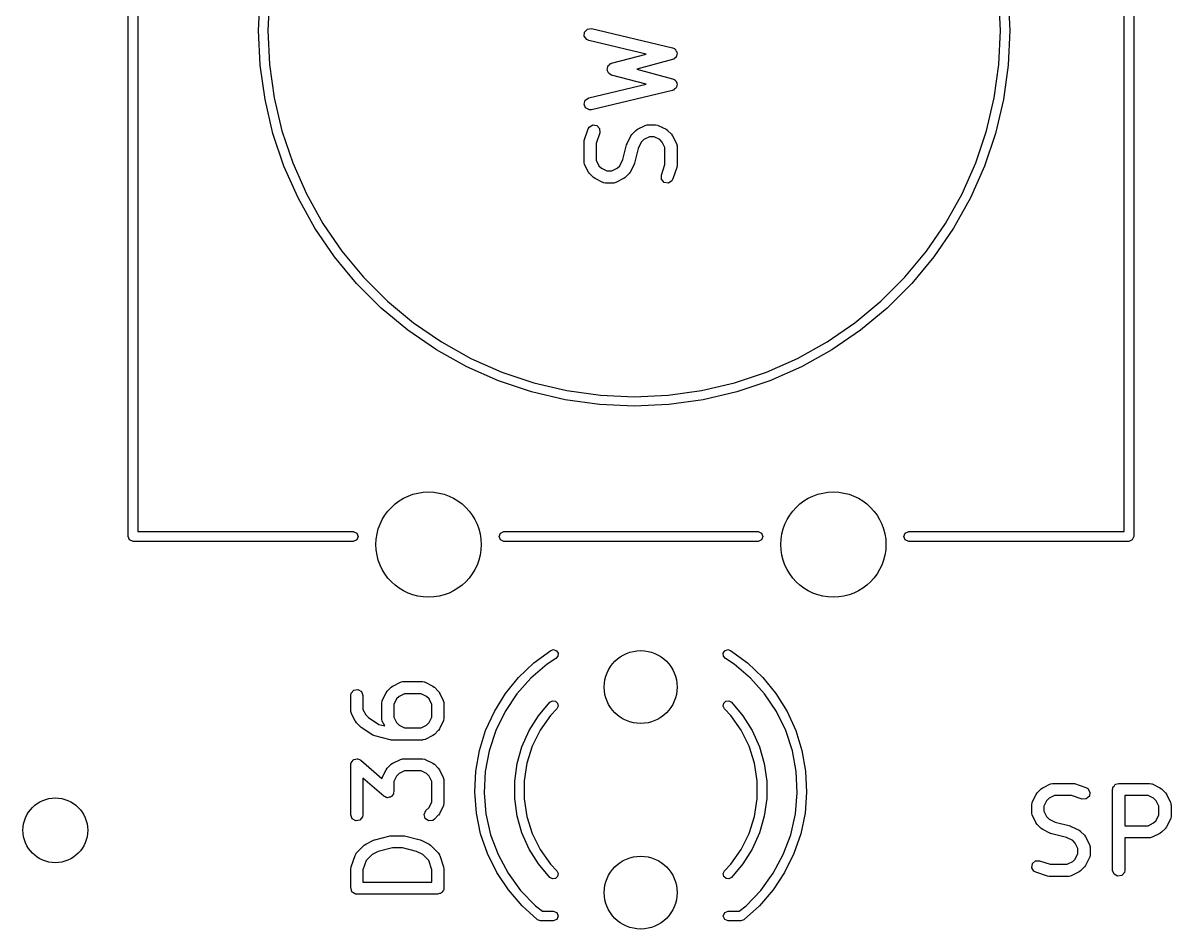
# Model space of a CAD drawing. Extents: x 36 to 247, y -101 to -40.
# Drawn here: x 103.55 to 117.73, y -93.81 to -82.62 of the extents above; entities that cross this region are included whole.
import ezdxf

# ---------------------------------------------------------------- set-up
doc = ezdxf.new("R2010")
doc.units = 0
doc.layers.add('BLACK', color=7, linetype='CONTINUOUS')

msp = doc.modelspace()

# ---------------------------------------------------------------- linework, layer by layer
at = {"layer": 'BLACK', "linetype": 'CONTINUOUS'}
for p, q in [((104.85, -88.96), (104.85, -76.66)), ((117.27, -76.66), (117.27, -88.96)), ((104.97, -76.72), (104.97, -88.9)), ((117.15, -88.9), (117.15, -76.72)), ((106.46095, -82.71), (106.480739, -82.281962)), ((106.595421, -82.292589), (106.576123, -82.71)), ((115.623877, -82.71), (115.604579, -82.292589)), ((115.719261, -82.281962), (115.73905, -82.71)), ((106.480739, -83.138038), (106.46095, -82.71)), ((106.576123, -82.71), (106.595421, -83.127411)), ((110.482948, -82.779055), (110.485983, -82.727841)), ((110.513541, -82.820238), (110.482948, -82.779055)), ((110.485983, -82.727841), (110.521228, -82.690562)), ((110.521228, -82.690562), (110.572191, -82.684659)), ((110.572191, -82.684659), (111.572191, -82.922754)), ((115.604579, -83.127411), (115.623877, -82.71)), ((115.73905, -82.71), (115.719261, -83.138038)), ((110.537447, -82.830579), (110.513541, -82.820238)), ((111.248303, -82.99983), (110.537447, -82.830579)), ((111.572191, -82.922754), (111.596097, -82.933095)), ((111.596097, -82.933095), (111.600788, -82.939409)), ((111.600788, -82.939409), (111.607916, -82.942744)), ((111.607916, -82.942744), (111.615691, -82.959472)), ((110.821208, -83.113722), (111.248303, -82.99983)), ((111.574144, -83.068182), (111.131613, -83.18619)), ((111.580595, -83.063676), (111.574144, -83.068182)), ((111.58841, -83.062771), (111.580595, -83.063676)), ((111.601083, -83.049365), (111.58841, -83.062771)), ((111.616204, -83.038805), (111.601083, -83.049365)), ((111.615691, -82.959472), (111.626691, -82.974278)), ((111.618248, -83.03121), (111.616204, -83.038805)), ((111.623655, -83.025492), (111.618248, -83.03121)), ((111.624746, -83.007077), (111.623655, -83.025492)), ((111.629542, -82.989267), (111.624746, -83.007077)), ((111.626691, -82.974278), (111.626225, -82.982132)), ((111.626225, -82.982132), (111.629542, -82.989267)), ((106.539939, -83.562423), (106.480739, -83.138038)), ((106.595421, -83.127411), (106.653151, -83.54126)), ((110.76581, -83.192637), (110.770854, -83.173901)), ((110.768701, -83.198856), (110.76581, -83.192637)), ((110.768112, -83.205688), (110.768701, -83.198856)), ((110.779257, -83.221565), (110.768112, -83.205688)), ((110.770854, -83.173901), (110.772522, -83.154575)), ((110.772522, -83.154575), (110.777365, -83.14972)), ((110.777365, -83.14972), (110.779148, -83.143099)), ((110.779148, -83.143099), (110.795052, -83.13199)), ((110.787436, -83.239159), (110.779257, -83.221565)), ((110.793647, -83.242064), (110.787436, -83.239159)), ((110.795052, -83.13199), (110.808755, -83.118255)), ((110.808755, -83.118255), (110.815585, -83.117649)), ((110.815585, -83.117649), (110.821208, -83.113722)), ((111.131613, -83.18619), (111.574144, -83.304198)), ((115.546849, -83.54126), (115.604579, -83.127411)), ((115.719261, -83.138038), (115.660061, -83.562423)), ((110.537447, -83.541801), (111.248303, -83.372549)), ((110.797588, -83.247678), (110.793647, -83.242064)), ((110.821208, -83.258658), (110.797588, -83.247678)), ((111.248303, -83.372549), (110.821208, -83.258658)), ((111.574144, -83.304198), (111.597764, -83.315178)), ((111.597764, -83.315178), (111.602285, -83.321618)), ((111.602285, -83.321618), (111.609319, -83.325142)), ((111.609319, -83.325142), (111.616641, -83.342068)), ((111.616641, -83.342068), (111.627241, -83.357168)), ((111.629688, -83.372228), (111.624417, -83.389899)), ((111.627241, -83.357168), (111.626564, -83.365007)), ((111.626564, -83.365007), (111.629688, -83.372228)), ((111.572191, -83.449626), (110.572191, -83.687721)), ((111.578759, -83.445296), (111.572191, -83.449626)), ((111.586597, -83.444601), (111.578759, -83.445296)), ((111.599628, -83.431538), (111.586597, -83.444601)), ((111.615024, -83.42139), (111.599628, -83.431538)), ((111.617271, -83.413854), (111.615024, -83.42139)), ((111.622831, -83.408282), (111.617271, -83.413854)), ((111.624417, -83.389899), (111.622831, -83.408282)), ((106.638043, -83.979536), (106.539939, -83.562423)), ((106.653151, -83.54126), (106.748819, -83.948018)), ((110.47995, -83.619199), (110.494614, -83.570037)), ((110.500319, -83.666285), (110.47995, -83.619199)), ((110.494614, -83.570037), (110.537447, -83.541801)), ((115.451181, -83.948018), (115.546849, -83.54126)), ((115.660061, -83.562423), (115.561957, -83.979536)), ((110.546188, -83.689263), (110.500319, -83.666285)), ((110.572191, -83.687721), (110.546188, -83.689263)), ((106.748819, -83.948018), (106.88161, -84.344213)), ((110.483668, -84.067235), (110.531287, -83.924378)), ((110.531287, -83.924378), (110.543689, -83.901473)), ((110.543689, -83.901473), (110.587402, -83.874618)), ((110.587402, -83.874618), (110.63815, -83.882143)), ((110.63815, -83.882143), (110.672188, -83.920529)), ((110.672188, -83.920529), (110.673589, -83.971813)), ((111.073214, -83.9903), (111.120833, -83.942681)), ((111.120833, -83.942681), (111.139199, -83.929821)), ((111.139199, -83.929821), (111.140325, -83.928632)), ((111.140325, -83.928632), (111.235563, -83.881013)), ((111.235563, -83.881013), (111.260529, -83.873587)), ((111.260529, -83.873587), (111.26489, -83.874628)), ((111.26489, -83.874628), (111.269104, -83.873095)), ((111.269104, -83.873095), (111.364342, -83.873095)), ((111.364342, -83.873095), (111.389994, -83.877618)), ((111.389994, -83.877618), (111.393429, -83.8805)), ((111.393429, -83.8805), (111.397883, -83.881013)), ((111.397883, -83.881013), (111.493121, -83.928632)), ((111.493121, -83.928632), (111.511129, -83.941988)), ((111.511129, -83.941988), (111.512612, -83.94268)), ((111.512612, -83.94268), (111.560232, -83.990299)), ((115.31839, -84.344213), (115.451181, -83.948018)), ((106.774215, -84.385818), (106.638043, -83.979536)), ((110.479819, -84.090952), (110.483712, -84.068869)), ((110.479819, -84.329047), (110.479819, -84.090952)), ((110.483712, -84.068869), (110.483668, -84.067235)), ((110.673589, -83.971813), (110.629819, -84.103122)), ((111.011546, -84.10503), (111.059165, -84.009792)), ((111.059165, -84.009792), (111.072523, -83.991781)), ((111.072523, -83.991781), (111.073214, -83.9903)), ((111.187886, -84.08776), (111.149392, -84.164747)), ((111.218293, -84.057353), (111.187886, -84.08776)), ((111.286809, -84.023095), (111.218293, -84.057353)), ((111.346637, -84.023095), (111.286809, -84.023095)), ((111.415153, -84.057353), (111.346637, -84.023095)), ((111.445561, -84.08776), (111.415153, -84.057353)), ((111.479819, -84.156276), (111.445561, -84.08776)), ((111.560232, -83.990299), (111.573094, -84.008667)), ((111.573094, -84.008667), (111.574282, -84.009792)), ((111.574282, -84.009792), (111.621901, -84.10503)), ((115.561957, -83.979536), (115.425785, -84.385818)), ((110.629819, -84.103122), (110.629819, -84.311342)), ((110.960244, -84.302871), (111.005867, -84.120381)), ((111.005867, -84.120381), (111.011139, -84.108558)), ((111.011139, -84.108558), (111.011546, -84.10503)), ((111.149392, -84.164747), (111.10377, -84.347237)), ((111.479819, -84.364496), (111.479819, -84.156276)), ((111.621901, -84.10503), (111.629327, -84.129996)), ((111.629327, -84.129996), (111.628285, -84.134357)), ((111.628285, -84.134357), (111.629819, -84.138571)), ((111.629819, -84.138571), (111.629819, -84.376666)), ((106.88161, -84.344213), (107.050391, -84.726465)), ((110.481352, -84.33326), (110.479819, -84.329047)), ((110.480311, -84.337621), (110.481352, -84.33326)), ((110.487737, -84.362588), (110.480311, -84.337621)), ((110.535356, -84.457826), (110.487737, -84.362588)), ((110.629819, -84.311342), (110.664077, -84.379858)), ((110.921751, -84.379858), (110.960244, -84.302871)), ((111.098091, -84.362588), (111.050472, -84.457826)), ((111.098497, -84.359059), (111.098091, -84.362588)), ((111.10377, -84.347237), (111.098497, -84.359059)), ((111.436049, -84.495806), (111.479819, -84.364496)), ((115.149609, -84.726465), (115.31839, -84.344213)), ((106.947293, -84.777803), (106.774215, -84.385818)), ((110.536545, -84.458951), (110.535356, -84.457826)), ((110.549405, -84.477318), (110.536545, -84.458951)), ((110.597024, -84.524937), (110.549405, -84.477318)), ((110.664077, -84.379858), (110.694484, -84.410265)), ((110.694484, -84.410265), (110.763, -84.444523)), ((110.763, -84.444523), (110.822828, -84.444523)), ((110.822828, -84.444523), (110.891344, -84.410265)), ((110.891344, -84.410265), (110.921751, -84.379858)), ((111.036423, -84.477318), (110.988804, -84.524937)), ((111.037114, -84.475836), (111.036423, -84.477318)), ((111.050472, -84.457826), (111.037114, -84.475836)), ((111.43745, -84.54709), (111.436049, -84.495806)), ((111.62597, -84.400384), (111.578351, -84.54324)), ((111.629819, -84.376666), (111.625925, -84.398748)), ((111.625925, -84.398748), (111.62597, -84.400384)), ((115.425785, -84.385818), (115.252707, -84.777803)), ((110.598505, -84.525628), (110.597024, -84.524937)), ((110.616516, -84.538986), (110.598505, -84.525628)), ((110.711754, -84.586605), (110.616516, -84.538986)), ((110.716207, -84.587117), (110.711754, -84.586605)), ((110.719643, -84.59), (110.716207, -84.587117)), ((110.745295, -84.594523), (110.719643, -84.59)), ((110.840533, -84.594523), (110.745295, -84.594523)), ((110.844746, -84.592989), (110.840533, -84.594523)), ((110.849107, -84.594031), (110.844746, -84.592989)), ((110.874074, -84.586605), (110.849107, -84.594031)), ((110.969312, -84.538986), (110.874074, -84.586605)), ((110.970437, -84.537796), (110.969312, -84.538986)), ((110.988804, -84.524937), (110.970437, -84.537796)), ((111.471487, -84.585475), (111.43745, -84.54709)), ((111.522236, -84.593), (111.471487, -84.585475)), ((111.565948, -84.566145), (111.522236, -84.593)), ((111.578351, -84.54324), (111.565948, -84.566145)), ((107.1558, -85.152145), (106.947293, -84.777803)), ((107.050391, -84.726465), (107.253722, -85.091514)), ((114.946278, -85.091514), (115.149609, -84.726465)), ((115.252707, -84.777803), (115.0442, -85.152145)), ((107.397958, -85.505652), (107.1558, -85.152145)), ((107.253722, -85.091514), (107.489868, -85.436245)), ((114.710132, -85.436245), (114.946278, -85.091514)), ((115.0442, -85.152145), (114.802042, -85.505652)), ((107.671701, -85.835308), (107.397958, -85.505652)), ((107.489868, -85.436245), (107.756815, -85.757716)), ((114.443185, -85.757716), (114.710132, -85.436245)), ((114.802042, -85.505652), (114.528299, -85.835308)), ((107.756815, -85.757716), (108.052284, -86.053185)), ((114.147716, -86.053185), (114.443185, -85.757716)), ((107.974692, -86.138299), (107.671701, -85.835308)), ((114.528299, -85.835308), (114.225308, -86.138299)), ((108.052284, -86.053185), (108.373755, -86.320132)), ((113.826245, -86.320132), (114.147716, -86.053185)), ((108.304348, -86.412042), (107.974692, -86.138299)), ((114.225308, -86.138299), (113.895652, -86.412042)), ((108.373755, -86.320132), (108.718486, -86.556278)), ((113.481514, -86.556278), (113.826245, -86.320132)), ((108.657855, -86.6542), (108.304348, -86.412042)), ((113.895652, -86.412042), (113.542145, -86.6542)), ((108.718486, -86.556278), (109.083535, -86.759609)), ((113.116465, -86.759609), (113.481514, -86.556278)), ((109.032197, -86.862707), (108.657855, -86.6542)), ((109.083535, -86.759609), (109.465787, -86.92839)), ((112.734213, -86.92839), (113.116465, -86.759609)), ((113.542145, -86.6542), (113.167803, -86.862707)), ((109.424182, -87.035785), (109.032197, -86.862707)), ((113.167803, -86.862707), (112.775818, -87.035785)), ((109.830464, -87.171957), (109.424182, -87.035785)), ((109.465787, -86.92839), (109.861982, -87.061181)), ((109.861982, -87.061181), (110.26874, -87.156849)), ((111.93126, -87.156849), (112.338018, -87.061181)), ((112.338018, -87.061181), (112.734213, -86.92839)), ((112.775818, -87.035785), (112.369536, -87.171957)), ((110.247577, -87.270061), (109.830464, -87.171957)), ((110.26874, -87.156849), (110.682589, -87.214579)), ((111.517411, -87.214579), (111.93126, -87.156849)), ((112.369536, -87.171957), (111.952423, -87.270061)), ((110.671962, -87.329261), (110.247577, -87.270061)), ((111.1, -87.34905), (110.671962, -87.329261)), ((110.682589, -87.214579), (111.1, -87.233877)), ((111.1, -87.233877), (111.517411, -87.214579)), ((111.528038, -87.329261), (111.1, -87.34905)), ((111.952423, -87.270061), (111.528038, -87.329261)), ((104.97, -88.9), (107.63, -88.9)), ((107.63, -88.9), (107.672426, -88.917574)), ((109.447574, -88.917574), (109.49, -88.9)), ((109.49, -88.9), (112.63, -88.9)), ((112.63, -88.9), (112.672426, -88.917574)), ((114.447574, -88.917574), (114.49, -88.9)), ((114.49, -88.9), (117.15, -88.9)), ((104.867574, -89.002426), (104.85, -88.96)), ((104.91, -89.02), (104.867574, -89.002426)), ((107.63, -89.02), (104.91, -89.02)), ((107.672426, -89.002426), (107.63, -89.02)), ((107.672426, -88.917574), (107.69, -88.96)), ((107.69, -88.96), (107.672426, -89.002426)), ((109.43, -88.96), (109.447574, -88.917574)), ((109.447574, -89.002426), (109.43, -88.96)), ((109.49, -89.02), (109.447574, -89.002426)), ((112.63, -89.02), (109.49, -89.02)), ((112.672426, -89.002426), (112.63, -89.02)), ((112.672426, -88.917574), (112.69, -88.96)), ((112.69, -88.96), (112.672426, -89.002426)), ((114.43, -88.96), (114.447574, -88.917574)), ((114.447574, -89.002426), (114.43, -88.96)), ((114.49, -89.02), (114.447574, -89.002426)), ((117.21, -89.02), (114.49, -89.02)), ((117.252426, -89.002426), (117.21, -89.02)), ((117.27, -88.96), (117.252426, -89.002426)), ((109.860254, -90.521317), (110.068872, -90.367244)), ((110.133913, -90.468088), (110.023711, -90.53909)), ((110.068871, -90.367243), (110.104719, -90.357757)), ((110.068872, -90.367244), (110.068871, -90.367243)), ((110.104719, -90.357757), (110.139297, -90.371155)), ((110.157339, -90.439342), (110.133913, -90.468087)), ((110.133913, -90.468087), (110.133913, -90.468088)), ((110.139297, -90.371155), (110.159396, -90.402317)), ((110.159396, -90.402317), (110.157339, -90.439342)), ((112.200604, -90.402317), (112.220703, -90.371155)), ((112.202661, -90.439342), (112.200604, -90.402317)), ((112.226087, -90.468087), (112.202661, -90.439342)), ((112.220703, -90.371155), (112.255281, -90.357757)), ((112.226087, -90.468088), (112.226087, -90.468087)), ((112.336289, -90.53909), (112.226087, -90.468088)), ((112.255281, -90.357757), (112.291129, -90.367243)), ((112.291129, -90.367243), (112.291128, -90.367244)), ((112.291128, -90.367244), (112.499746, -90.521317)), ((109.672758, -90.700497), (109.860254, -90.521317)), ((110.023711, -90.53909), (109.824615, -90.70969)), ((112.535385, -90.70969), (112.336289, -90.53909)), ((112.499746, -90.521317), (112.687242, -90.700497)), ((108.212706, -90.761013), (108.237672, -90.753587)), ((108.237672, -90.753587), (108.242033, -90.754628)), ((108.242033, -90.754628), (108.246247, -90.753095)), ((108.246247, -90.753095), (108.484342, -90.753095)), ((108.484342, -90.753095), (108.509994, -90.757618)), ((109.509386, -90.901916), (109.672758, -90.700497)), ((109.824615, -90.70969), (109.650416, -90.905645)), ((112.709584, -90.905645), (112.535385, -90.70969)), ((112.687242, -90.700497), (112.850614, -90.901916)), ((107.599819, -90.923333), (107.604342, -90.897681)), ((107.604342, -90.897681), (107.637319, -90.858381)), ((107.637319, -90.858381), (107.687843, -90.849472)), ((107.687843, -90.849472), (107.732272, -90.875124)), ((107.732272, -90.875124), (107.749819, -90.923333)), ((107.988689, -90.98503), (108.036308, -90.889792)), ((108.036308, -90.889792), (108.049666, -90.871781)), ((108.049666, -90.871781), (108.050357, -90.8703)), ((108.050357, -90.8703), (108.097976, -90.822681)), ((108.097976, -90.822681), (108.116342, -90.809821)), ((108.116342, -90.809821), (108.117468, -90.808632)), ((108.117468, -90.808632), (108.212706, -90.761013)), ((108.509994, -90.757618), (108.513429, -90.7605)), ((108.513429, -90.7605), (108.517883, -90.761013)), ((108.517883, -90.761013), (108.613121, -90.808632)), ((108.613121, -90.808632), (108.631129, -90.821988)), ((108.631129, -90.821988), (108.632612, -90.82268)), ((108.632612, -90.82268), (108.680232, -90.870299)), ((108.680232, -90.870299), (108.693094, -90.888667)), ((108.693094, -90.888667), (108.694282, -90.889792)), ((108.694282, -90.889792), (108.741901, -90.98503)), ((107.599819, -91.113809), (107.599819, -90.923333)), ((107.749819, -90.923333), (107.749819, -91.096104)), ((107.980771, -91.018571), (107.985294, -90.992919)), ((107.980771, -91.209047), (107.980771, -91.018571)), ((107.985294, -90.992919), (107.988176, -90.989483)), ((107.988176, -90.989483), (107.988689, -90.98503)), ((108.165029, -90.96776), (108.130771, -91.036276)), ((108.130771, -91.036276), (108.130771, -91.191342)), ((108.195436, -90.937353), (108.165029, -90.96776)), ((108.263952, -90.903095), (108.195436, -90.937353)), ((108.466637, -90.903095), (108.263952, -90.903095)), ((108.535153, -90.937353), (108.466637, -90.903095)), ((108.565561, -90.96776), (108.535153, -90.937353)), ((108.599819, -91.036276), (108.565561, -90.96776)), ((108.599819, -91.191342), (108.599819, -91.036276)), ((108.741901, -90.98503), (108.749327, -91.009996)), ((108.749327, -91.009996), (108.748285, -91.014357)), ((108.748285, -91.014357), (108.749819, -91.018571)), ((108.749819, -91.018571), (108.749819, -91.209047)), ((109.372751, -91.12235), (109.509386, -90.901916)), ((109.650416, -90.905645), (109.504314, -91.123355)), ((109.917352, -91.173858), (110.05697, -91.007225)), ((110.05697, -91.007225), (110.089697, -90.98979)), ((110.089697, -90.98979), (110.126422, -90.994921)), ((110.126422, -90.994921), (110.153117, -91.02066)), ((110.153117, -91.02066), (110.159586, -91.057173)), ((112.200414, -91.057173), (112.206883, -91.02066)), ((112.206883, -91.02066), (112.233578, -90.994921)), ((112.233578, -90.994921), (112.270303, -90.98979)), ((112.270303, -90.98979), (112.30303, -91.007225)), ((112.30303, -91.007225), (112.442648, -91.173858)), ((112.855686, -91.123355), (112.709584, -90.905645)), ((112.850614, -90.901916), (112.987249, -91.12235)), ((107.601352, -91.118022), (107.599819, -91.113809)), ((107.600311, -91.122383), (107.601352, -91.118022)), ((107.607737, -91.14735), (107.600311, -91.122383)), ((107.655356, -91.242588), (107.607737, -91.14735)), ((107.749819, -91.096104), (107.784077, -91.16462)), ((107.784077, -91.16462), (107.817837, -91.19838)), ((109.265041, -91.35827), (109.372751, -91.12235)), ((109.504314, -91.123355), (109.388993, -91.358822)), ((109.802253, -91.358282), (109.917352, -91.173858)), ((110.066546, -91.170196), (109.939065, -91.35115)), ((110.143357, -91.090516), (110.066546, -91.170196)), ((110.159586, -91.057173), (110.143356, -91.090515)), ((110.143356, -91.090515), (110.143357, -91.090516)), ((112.216644, -91.090515), (112.200414, -91.057173)), ((112.216643, -91.090516), (112.216644, -91.090515)), ((112.293454, -91.170196), (112.216643, -91.090516)), ((112.420935, -91.35115), (112.293454, -91.170196)), ((112.442648, -91.173858), (112.557747, -91.358282)), ((112.971007, -91.358822), (112.855686, -91.123355)), ((112.987249, -91.12235), (113.094959, -91.35827)), ((107.656545, -91.243713), (107.655356, -91.242588)), ((107.669405, -91.26208), (107.656545, -91.243713)), ((107.717024, -91.309699), (107.669405, -91.26208)), ((107.72019, -91.311175), (107.717024, -91.309699)), ((107.728454, -91.31907), (107.72019, -91.311175)), ((107.871312, -91.414308), (107.728454, -91.31907)), ((107.817837, -91.19838), (107.943708, -91.282294)), ((107.943708, -91.282294), (108.017804, -91.300818)), ((107.982304, -91.21326), (107.980771, -91.209047)), ((107.981263, -91.217621), (107.982304, -91.21326)), ((107.988689, -91.242588), (107.981263, -91.217621)), ((108.017804, -91.300818), (107.988689, -91.242588)), ((108.130771, -91.191342), (108.165029, -91.259858)), ((108.165029, -91.259858), (108.195436, -91.290265)), ((108.195436, -91.290265), (108.263952, -91.324523)), ((108.466637, -91.324523), (108.535153, -91.290264)), ((108.535153, -91.290264), (108.565561, -91.259857)), ((108.565561, -91.259857), (108.599819, -91.191342)), ((108.741901, -91.242588), (108.694282, -91.337826)), ((108.742413, -91.238134), (108.741901, -91.242588)), ((108.745296, -91.234699), (108.742413, -91.238134)), ((108.749819, -91.209047), (108.745296, -91.234699)), ((107.871731, -91.41441), (107.871312, -91.414308)), ((107.894724, -91.424665), (107.871731, -91.41441)), ((108.0852, -91.472284), (107.894724, -91.424665)), ((108.263952, -91.324523), (108.466637, -91.324523)), ((108.613121, -91.418986), (108.517883, -91.466605)), ((108.614246, -91.417797), (108.613121, -91.418986)), ((108.632612, -91.404938), (108.614246, -91.417797)), ((108.680232, -91.357319), (108.632612, -91.404938)), ((108.680922, -91.355837), (108.680232, -91.357319)), ((108.694282, -91.337826), (108.680922, -91.355837)), ((109.18798, -91.605902), (109.265041, -91.35827)), ((109.388993, -91.358822), (109.306572, -91.607721)), ((109.713911, -91.556916), (109.802253, -91.358282)), ((109.939065, -91.35115), (109.840733, -91.549459)), ((112.519267, -91.549459), (112.420935, -91.35115)), ((112.557747, -91.358282), (112.646089, -91.556916)), ((113.053428, -91.607721), (112.971007, -91.358822)), ((113.094959, -91.35827), (113.17202, -91.605902)), ((108.088648, -91.471923), (108.0852, -91.472284)), ((108.10339, -91.474523), (108.088648, -91.471923)), ((108.484342, -91.474523), (108.10339, -91.474523)), ((108.488555, -91.472989), (108.484342, -91.474523)), ((108.492916, -91.474031), (108.488555, -91.472989)), ((108.517883, -91.466605), (108.492916, -91.474031)), ((109.1428, -91.861282), (109.18798, -91.605902)), ((109.654039, -91.765902), (109.713911, -91.556916)), ((109.840733, -91.549459), (109.773861, -91.760465)), ((112.586139, -91.760465), (112.519267, -91.549459)), ((112.646089, -91.556916), (112.705961, -91.765902)), ((113.17202, -91.605902), (113.2172, -91.861282)), ((107.604342, -91.754824), (107.617338, -91.739335)), ((107.617338, -91.739335), (107.627809, -91.722037)), ((107.627809, -91.722037), (107.633473, -91.720107)), ((107.633473, -91.720107), (107.637319, -91.715524)), ((107.637319, -91.715524), (107.657231, -91.712012)), ((107.657231, -91.712012), (107.676371, -91.705492)), ((107.676371, -91.705492), (107.681949, -91.707654)), ((107.681949, -91.707654), (107.687843, -91.706615)), ((107.687843, -91.706615), (107.705355, -91.716726)), ((107.705355, -91.716726), (107.724207, -91.724033)), ((107.724207, -91.724033), (107.984196, -91.951523)), ((108.117468, -91.761013), (108.212706, -91.713394)), ((108.212706, -91.713394), (108.237672, -91.705968)), ((108.237672, -91.705968), (108.242033, -91.707009)), ((108.242033, -91.707009), (108.246247, -91.705476)), ((108.246247, -91.705476), (108.484342, -91.705476)), ((108.484342, -91.705476), (108.509994, -91.709999)), ((108.509994, -91.709999), (108.513429, -91.712881)), ((108.513429, -91.712881), (108.517883, -91.713394)), ((108.517883, -91.713394), (108.613121, -91.761013)), ((109.306572, -91.607721), (109.258564, -91.865478)), ((113.101436, -91.865478), (113.053428, -91.607721)), ((107.599819, -91.780476), (107.601777, -91.769367)), ((107.599819, -92.399523), (107.599819, -91.780476)), ((107.601244, -91.765926), (107.602853, -91.763267)), ((107.601777, -91.769367), (107.601244, -91.765926)), ((107.602853, -91.763267), (107.604342, -91.754824)), ((107.988689, -91.937411), (108.036308, -91.842173)), ((108.036308, -91.842173), (108.049666, -91.824162)), ((108.049666, -91.824162), (108.050357, -91.822681)), ((108.050357, -91.822681), (108.097976, -91.775062)), ((108.097976, -91.775062), (108.116342, -91.762202)), ((108.116342, -91.762202), (108.117468, -91.761013)), ((108.195436, -91.889734), (108.165029, -91.920141)), ((108.263952, -91.855476), (108.195436, -91.889734)), ((108.466637, -91.855476), (108.263952, -91.855476)), ((108.535153, -91.889734), (108.466637, -91.855476)), ((108.565561, -91.920141), (108.535153, -91.889734)), ((108.613121, -91.761013), (108.631129, -91.774369)), ((108.631129, -91.774369), (108.632612, -91.775061)), ((108.632612, -91.775061), (108.680232, -91.82268)), ((108.680232, -91.82268), (108.693094, -91.841048)), ((108.693094, -91.841048), (108.694282, -91.842173)), ((108.694282, -91.842173), (108.741901, -91.937411)), ((109.130225, -92.120323), (109.1428, -91.861282)), ((109.258564, -91.865478), (109.245852, -92.12736)), ((109.623801, -91.981182), (109.654039, -91.765902)), ((109.773861, -91.760465), (109.740019, -91.979212)), ((112.619981, -91.979212), (112.586139, -91.760465)), ((112.705961, -91.765902), (112.736199, -91.981182)), ((113.114148, -92.12736), (113.101436, -91.865478)), ((113.2172, -91.861282), (113.229775, -92.120323)), ((108.006383, -92.170252), (107.749819, -91.945758)), ((107.749819, -91.945758), (107.749819, -92.399523)), ((107.984196, -91.951523), (107.985294, -91.9453)), ((107.985294, -91.9453), (107.988176, -91.941864)), ((107.988176, -91.941864), (107.988689, -91.937411)), ((108.165029, -91.920141), (108.130771, -91.988657)), ((108.130771, -91.988657), (108.130771, -92.113809)), ((108.599819, -91.988657), (108.565561, -91.920141)), ((108.599819, -92.238961), (108.599819, -91.988657)), ((108.741901, -91.937411), (108.749327, -91.962377)), ((108.749327, -91.962377), (108.748285, -91.966738)), ((108.748285, -91.966738), (108.749819, -91.970952)), ((108.749819, -91.970952), (108.749819, -92.256666)), ((109.623784, -92.198575), (109.623801, -91.981182)), ((109.740019, -91.979212), (109.740001, -92.200562)), ((112.619999, -92.200562), (112.619981, -91.979212)), ((112.736199, -91.981182), (112.736216, -92.198575)), ((116.145983, -92.065356), (116.241221, -92.017737)), ((116.241221, -92.017737), (116.266187, -92.010311)), ((116.266187, -92.010311), (116.270548, -92.011352)), ((116.270548, -92.011352), (116.274762, -92.009819)), ((116.274762, -92.009819), (116.512857, -92.009819)), ((116.512857, -92.009819), (116.534939, -92.013712)), ((116.534939, -92.013712), (116.536574, -92.013668)), ((116.536574, -92.013668), (116.679431, -92.061287)), ((117.026334, -92.044239), (117.036077, -92.027366)), ((117.036077, -92.027366), (117.042435, -92.025051)), ((117.042435, -92.025051), (117.046786, -92.019867)), ((117.046786, -92.019867), (117.065977, -92.016482)), ((117.065977, -92.016482), (117.084286, -92.009819)), ((117.084286, -92.009819), (117.465238, -92.009819)), ((117.465238, -92.009819), (117.49089, -92.014342)), ((117.49089, -92.014342), (117.494325, -92.017224)), ((117.494325, -92.017224), (117.498779, -92.017737)), ((117.498779, -92.017737), (117.594017, -92.065356)), ((108.025234, -92.177558), (108.006383, -92.170252)), ((108.097116, -92.174177), (108.093271, -92.178761)), ((108.102781, -92.172248), (108.097116, -92.174177)), ((108.113251, -92.154949), (108.102781, -92.172248)), ((108.126248, -92.139461), (108.113251, -92.154949)), ((108.127736, -92.131017), (108.126248, -92.139461)), ((108.129346, -92.128359), (108.127736, -92.131017)), ((108.130771, -92.113809), (108.128812, -92.124917)), ((108.128812, -92.124917), (108.129346, -92.128359)), ((109.150457, -92.378878), (109.130225, -92.120323)), ((109.245852, -92.12736), (109.268668, -92.388555)), ((113.091332, -92.388555), (113.114148, -92.12736)), ((113.229775, -92.120323), (113.209543, -92.378878)), ((116.017204, -92.241754), (116.064823, -92.146516)), ((116.064823, -92.146516), (116.078181, -92.128505)), ((116.078181, -92.128505), (116.078872, -92.127024)), ((116.078872, -92.127024), (116.126491, -92.079405)), ((116.126491, -92.079405), (116.144857, -92.066545)), ((116.144857, -92.066545), (116.145983, -92.065356)), ((116.292467, -92.159819), (116.223951, -92.194077)), ((116.500687, -92.159819), (116.292467, -92.159819)), ((116.631996, -92.203589), (116.500687, -92.159819)), ((116.679431, -92.061287), (116.702336, -92.073689)), ((116.721666, -92.16815), (116.68328, -92.202188)), ((116.702336, -92.073689), (116.729191, -92.117402)), ((116.729191, -92.117402), (116.721666, -92.16815)), ((117.009286, -92.084819), (117.011003, -92.075077)), ((117.009286, -93.084819), (117.009286, -92.084819)), ((117.010425, -92.071795), (117.012091, -92.068909)), ((117.011003, -92.075077), (117.010425, -92.071795)), ((117.012091, -92.068909), (117.013809, -92.059167)), ((117.013809, -92.059167), (117.026334, -92.044239)), ((117.447533, -92.159819), (117.159286, -92.159819)), ((117.159286, -92.159819), (117.159286, -92.533628)), ((117.516049, -92.194077), (117.447533, -92.159819)), ((117.594017, -92.065356), (117.612027, -92.078714)), ((117.612027, -92.078714), (117.613509, -92.079405)), ((117.613509, -92.079405), (117.661128, -92.127024)), ((117.661128, -92.127024), (117.673987, -92.14539)), ((117.673987, -92.14539), (117.675177, -92.146516)), ((117.675177, -92.146516), (117.722796, -92.241754)), ((108.042747, -92.18767), (108.025234, -92.177558)), ((108.04864, -92.18663), (108.042747, -92.18767)), ((108.054219, -92.188793), (108.04864, -92.18663)), ((108.073358, -92.182272), (108.054219, -92.188793)), ((108.093271, -92.178761), (108.073358, -92.182272)), ((108.526548, -92.346489), (108.565561, -92.307476)), ((108.565561, -92.307476), (108.599819, -92.238961)), ((108.741901, -92.290207), (108.694282, -92.385445)), ((108.742413, -92.285753), (108.741901, -92.290207)), ((108.745296, -92.282318), (108.742413, -92.285753)), ((108.749819, -92.256666), (108.745296, -92.282318)), ((109.653988, -92.413859), (109.623784, -92.198575)), ((109.740001, -92.200562), (109.773809, -92.419315)), ((112.586191, -92.419315), (112.619999, -92.200562)), ((112.736216, -92.198575), (112.706012, -92.413859)), ((116.009286, -92.275295), (116.013809, -92.249643)), ((116.009286, -92.370533), (116.009286, -92.275295)), ((116.013809, -92.249643), (116.016691, -92.246207)), ((116.016691, -92.246207), (116.017204, -92.241754)), ((116.193544, -92.224484), (116.159286, -92.293)), ((116.159286, -92.293), (116.159286, -92.352828)), ((116.223951, -92.194077), (116.193544, -92.224484)), ((116.68328, -92.202188), (116.631996, -92.203589)), ((117.546456, -92.224484), (117.516049, -92.194077)), ((117.580714, -92.293), (117.546456, -92.224484)), ((117.580714, -92.400447), (117.580714, -92.293)), ((117.722796, -92.241754), (117.730222, -92.26672)), ((117.730222, -92.26672), (117.72918, -92.271081)), ((117.72918, -92.271081), (117.730714, -92.275295)), ((117.730714, -92.275295), (117.730714, -92.418152)), ((107.617366, -92.447732), (107.599819, -92.399523)), ((107.661795, -92.473384), (107.617366, -92.447732)), ((107.745296, -92.425175), (107.712319, -92.464475)), ((107.749819, -92.399523), (107.745296, -92.425175)), ((108.504866, -92.392986), (108.526548, -92.346489)), ((108.518143, -92.442541), (108.504866, -92.392986)), ((108.560168, -92.471967), (108.518143, -92.442541)), ((108.632612, -92.452557), (108.611275, -92.467497)), ((108.680232, -92.404938), (108.632612, -92.452557)), ((108.680922, -92.403456), (108.680232, -92.404938)), ((108.694282, -92.385445), (108.680922, -92.403456)), ((109.203171, -92.63281), (109.150457, -92.378878)), ((109.268668, -92.388555), (109.326594, -92.644266)), ((109.713827, -92.622855), (109.653988, -92.413859)), ((109.773809, -92.419315), (109.840649, -92.630332)), ((112.519351, -92.630332), (112.586191, -92.419315)), ((112.706012, -92.413859), (112.646173, -92.622855)), ((113.033406, -92.644266), (113.091332, -92.388555)), ((113.209543, -92.378878), (113.156829, -92.63281)), ((116.010819, -92.374746), (116.009286, -92.370533)), ((116.009778, -92.379107), (116.010819, -92.374746)), ((116.017204, -92.404074), (116.009778, -92.379107)), ((116.064823, -92.499312), (116.017204, -92.404074)), ((116.159286, -92.352828), (116.193544, -92.421344)), ((116.193544, -92.421344), (116.223951, -92.451751)), ((116.223951, -92.451751), (116.300938, -92.490244)), ((117.546456, -92.468963), (117.580714, -92.400447)), ((117.722796, -92.451693), (117.675177, -92.546931)), ((117.723308, -92.447239), (117.722796, -92.451693)), ((117.726191, -92.443804), (117.723308, -92.447239)), ((117.730714, -92.418152), (117.726191, -92.443804)), ((107.712319, -92.464475), (107.661795, -92.473384)), ((108.611275, -92.467497), (108.560168, -92.471967)), ((116.066012, -92.500437), (116.064823, -92.499312)), ((116.078872, -92.518804), (116.066012, -92.500437)), ((116.126491, -92.566423), (116.078872, -92.518804)), ((116.127972, -92.567114), (116.126491, -92.566423)), ((116.145983, -92.580472), (116.127972, -92.567114)), ((116.241221, -92.628091), (116.145983, -92.580472)), ((116.300938, -92.490244), (116.483428, -92.535867)), ((116.483428, -92.535867), (116.49525, -92.541139)), ((116.49525, -92.541139), (116.498779, -92.541546)), ((116.498779, -92.541546), (116.594017, -92.589165)), ((116.594017, -92.589165), (116.612027, -92.602523)), ((117.159286, -92.533628), (117.447533, -92.533628)), ((117.447533, -92.533628), (117.516049, -92.49937)), ((117.516049, -92.49937), (117.546456, -92.468963)), ((117.661128, -92.566423), (117.613509, -92.614042)), ((117.661819, -92.564941), (117.661128, -92.566423)), ((117.675177, -92.546931), (117.661819, -92.564941)), ((107.784135, -92.761013), (107.879373, -92.713394)), ((107.879373, -92.713394), (107.891779, -92.709703)), ((107.891779, -92.709703), (107.894724, -92.707715)), ((107.894724, -92.707715), (108.0852, -92.660096)), ((108.0852, -92.660096), (108.100132, -92.659042)), ((108.100132, -92.659042), (108.10339, -92.657857)), ((108.10339, -92.657857), (108.246247, -92.657857)), ((108.246247, -92.657857), (108.260988, -92.660456)), ((108.260988, -92.660456), (108.264437, -92.660096)), ((108.264437, -92.660096), (108.454913, -92.707715)), ((108.454913, -92.707715), (108.466735, -92.712987)), ((108.466735, -92.712987), (108.470264, -92.713394)), ((108.470264, -92.713394), (108.565502, -92.761013)), ((109.287524, -92.878054), (109.203171, -92.63281)), ((109.326594, -92.644266), (109.418565, -92.889796)), ((109.802139, -92.821502), (109.713827, -92.622855)), ((109.840649, -92.630332), (109.938949, -92.828656)), ((112.421051, -92.828656), (112.519351, -92.630332)), ((112.646173, -92.622855), (112.557861, -92.821502)), ((112.941435, -92.889796), (113.033406, -92.644266)), ((113.156829, -92.63281), (113.072476, -92.878054)), ((116.244749, -92.628497), (116.241221, -92.628091)), ((116.256572, -92.63377), (116.244749, -92.628497)), ((116.439062, -92.679392), (116.256572, -92.63377)), ((116.516049, -92.717886), (116.439062, -92.679392)), ((116.546456, -92.748293), (116.516049, -92.717886)), ((116.612027, -92.602523), (116.613509, -92.603214)), ((116.613509, -92.603214), (116.661128, -92.650833)), ((116.661128, -92.650833), (116.673987, -92.669199)), ((116.673987, -92.669199), (116.675177, -92.670325)), ((116.675177, -92.670325), (116.722796, -92.765563)), ((117.465238, -92.683628), (117.159286, -92.683628)), ((117.159286, -92.683628), (117.159286, -93.084819)), ((117.469451, -92.682094), (117.465238, -92.683628)), ((117.473812, -92.683136), (117.469451, -92.682094)), ((117.498779, -92.67571), (117.473812, -92.683136)), ((117.594017, -92.628091), (117.498779, -92.67571)), ((117.595142, -92.626901), (117.594017, -92.628091)), ((117.613509, -92.614042), (117.595142, -92.626901)), ((107.651287, -92.899616), (107.663689, -92.876711)), ((107.663689, -92.876711), (107.66751, -92.874363)), ((107.66751, -92.874363), (107.669405, -92.8703)), ((107.669405, -92.8703), (107.764643, -92.775062)), ((107.764643, -92.775062), (107.783011, -92.762199)), ((107.783011, -92.762199), (107.784135, -92.761013)), ((107.93909, -92.85124), (107.862103, -92.889734)), ((108.112624, -92.807857), (107.93909, -92.85124)), ((108.237013, -92.807857), (108.112624, -92.807857)), ((108.410547, -92.85124), (108.237013, -92.807857)), ((108.487534, -92.889734), (108.410547, -92.85124)), ((108.565502, -92.761013), (108.583512, -92.774371)), ((108.583512, -92.774371), (108.584994, -92.775062)), ((108.584994, -92.775062), (108.680233, -92.8703)), ((108.680233, -92.8703), (108.695174, -92.891637)), ((109.402165, -93.110685), (109.287524, -92.878054)), ((109.917208, -93.005944), (109.802139, -92.821502)), ((109.938949, -92.828656), (110.066402, -93.00963)), ((112.293598, -93.00963), (112.421051, -92.828656)), ((112.557861, -92.821502), (112.442792, -93.005944)), ((113.072476, -92.878054), (112.957835, -93.110685)), ((116.546455, -92.945153), (116.580714, -92.876637)), ((116.580714, -92.816809), (116.546456, -92.748293)), ((116.580714, -92.876637), (116.580714, -92.816809)), ((116.722796, -92.765563), (116.730222, -92.790529)), ((116.730222, -92.790529), (116.72918, -92.79489)), ((116.72918, -92.79489), (116.730714, -92.799104)), ((116.730714, -92.799104), (116.730714, -92.894342)), ((107.603668, -93.042473), (107.651287, -92.899616)), ((107.78799, -92.963846), (107.749819, -93.07836)), ((107.862103, -92.889734), (107.78799, -92.963846)), ((108.561648, -92.963847), (108.487534, -92.889734)), ((108.599819, -93.07836), (108.561648, -92.963847)), ((108.695174, -92.891637), (108.695564, -92.896105)), ((108.695564, -92.896105), (108.698351, -92.899616)), ((108.698351, -92.899616), (108.74597, -93.042472)), ((109.418565, -92.889796), (109.542893, -93.120634)), ((110.056801, -93.172599), (109.917208, -93.005944)), ((110.066402, -93.00963), (110.143201, -93.089322)), ((112.216799, -93.089322), (112.293598, -93.00963)), ((112.442792, -93.005944), (112.303199, -93.172599)), ((112.817107, -93.120634), (112.941435, -92.889796)), ((116.010809, -93.052236), (116.018334, -93.001487)), ((116.018334, -93.001487), (116.056719, -92.96745)), ((116.056719, -92.96745), (116.108003, -92.966049)), ((116.108003, -92.966049), (116.239313, -93.009819)), ((116.239313, -93.009819), (116.447533, -93.009819)), ((116.447533, -93.009819), (116.516048, -92.975561)), ((116.516048, -92.975561), (116.546455, -92.945153)), ((116.675177, -93.023121), (116.661818, -93.041131)), ((116.722796, -92.927883), (116.675177, -93.023121)), ((116.723308, -92.923429), (116.722796, -92.927883)), ((116.726191, -92.919994), (116.723308, -92.923429)), ((116.730714, -92.894342), (116.726191, -92.919994)), ((107.599819, -93.06619), (107.603712, -93.044107)), ((107.599819, -93.304285), (107.599819, -93.06619)), ((107.603712, -93.044107), (107.603668, -93.042473)), ((107.749819, -93.07836), (107.749819, -93.229285)), ((108.599819, -93.229285), (108.599819, -93.07836)), ((108.74597, -93.042472), (108.749259, -93.064652)), ((108.749259, -93.064652), (108.749819, -93.06619)), ((108.749819, -93.06619), (108.749819, -93.304285)), ((109.54526, -93.326981), (109.402165, -93.110685)), ((109.542893, -93.120634), (109.697293, -93.33254)), ((110.15295, -93.15918), (110.126251, -93.184914)), ((110.143201, -93.089322), (110.1432, -93.089323)), ((110.1432, -93.089323), (110.159424, -93.122667)), ((110.159424, -93.122667), (110.15295, -93.15918)), ((112.200576, -93.122667), (112.2168, -93.089323)), ((112.20705, -93.15918), (112.200576, -93.122667)), ((112.233749, -93.184914), (112.20705, -93.15918)), ((112.2168, -93.089323), (112.216799, -93.089322)), ((112.662707, -93.33254), (112.817107, -93.120634)), ((112.957835, -93.110685), (112.81474, -93.326981)), ((116.037664, -93.095948), (116.010809, -93.052236)), ((116.060569, -93.108351), (116.037664, -93.095948)), ((116.203425, -93.15597), (116.060569, -93.108351)), ((116.20506, -93.155925), (116.203425, -93.15597)), ((116.227143, -93.159819), (116.20506, -93.155925)), ((116.465238, -93.159819), (116.227143, -93.159819)), ((116.469451, -93.158285), (116.465238, -93.159819)), ((116.473812, -93.159327), (116.469451, -93.158285)), ((116.498779, -93.151901), (116.473812, -93.159327)), ((116.594017, -93.104282), (116.498779, -93.151901)), ((116.595141, -93.103094), (116.594017, -93.104282)), ((116.61351, -93.090232), (116.595141, -93.103094)), ((116.661128, -93.042613), (116.61351, -93.090232)), ((116.661818, -93.041131), (116.661128, -93.042613)), ((117.026833, -93.133028), (117.009286, -93.084819)), ((117.071262, -93.15868), (117.026833, -93.133028)), ((117.121786, -93.149771), (117.071262, -93.15868)), ((117.154763, -93.110471), (117.121786, -93.149771)), ((117.159286, -93.084819), (117.154763, -93.110471)), ((107.606482, -93.322593), (107.599819, -93.304285)), ((107.749819, -93.229285), (108.599819, -93.229285)), ((108.749819, -93.304285), (108.748101, -93.314026)), ((110.089525, -93.19004), (110.0568, -93.172599)), ((110.0568, -93.172599), (110.056801, -93.172599)), ((110.126251, -93.184914), (110.089525, -93.19004)), ((112.270475, -93.19004), (112.233749, -93.184914)), ((112.3032, -93.172599), (112.270475, -93.19004)), ((112.303199, -93.172599), (112.3032, -93.172599)), ((107.609867, -93.341785), (107.606482, -93.322593)), ((107.615051, -93.346135), (107.609867, -93.341785)), ((107.617366, -93.352494), (107.615051, -93.346135)), ((107.634239, -93.362236), (107.617366, -93.352494)), ((107.649167, -93.374762), (107.634239, -93.362236)), ((107.658909, -93.376479), (107.649167, -93.374762)), ((107.661795, -93.378146), (107.658909, -93.376479)), ((107.665077, -93.377567), (107.661795, -93.378146)), ((107.674819, -93.379285), (107.665077, -93.377567)), ((108.674819, -93.379285), (107.674819, -93.379285)), ((108.693127, -93.372621), (108.674819, -93.379285)), ((108.712319, -93.369237), (108.693127, -93.372621)), ((108.716669, -93.364052), (108.712319, -93.369237)), ((108.723028, -93.361738), (108.716669, -93.364052)), ((108.73277, -93.344864), (108.723028, -93.361738)), ((108.745296, -93.329937), (108.73277, -93.344864)), ((108.747013, -93.320194), (108.745296, -93.329937)), ((108.74868, -93.317309), (108.747013, -93.320194)), ((108.748101, -93.314026), (108.74868, -93.317309)), ((109.714519, -93.523479), (109.54526, -93.326981)), ((109.697293, -93.33254), (109.878929, -93.521622)), ((112.481071, -93.521622), (112.662707, -93.33254)), ((112.81474, -93.326981), (112.645481, -93.523479)), ((109.901251, -93.691646), (109.714519, -93.523479)), ((109.878929, -93.521622), (109.965351, -93.59)), ((109.965351, -93.59), (110.1, -93.59)), ((110.1, -93.59), (110.142426, -93.607574)), ((112.217574, -93.607574), (112.26, -93.59)), ((112.26, -93.59), (112.394649, -93.59)), ((112.394649, -93.59), (112.481071, -93.521622)), ((112.645481, -93.523479), (112.458748, -93.691646)), ((109.901574, -93.692426), (109.901251, -93.691646)), ((109.902578, -93.692841), (109.901574, -93.692426)), ((109.907233, -93.697034), (109.902578, -93.692841)), ((109.907232, -93.697035), (109.907233, -93.697034)), ((109.941993, -93.709948), (109.907232, -93.697035)), ((109.943116, -93.709633), (109.941993, -93.709948)), ((109.944, -93.71), (109.943116, -93.709633)), ((110.1, -93.71), (109.944, -93.71)), ((110.142426, -93.692426), (110.1, -93.71)), ((110.142426, -93.607574), (110.16, -93.65)), ((110.16, -93.65), (110.142426, -93.692426)), ((112.2, -93.65), (112.217574, -93.607574)), ((112.217574, -93.692426), (112.2, -93.65)), ((112.26, -93.71), (112.217574, -93.692426)), ((112.416, -93.71), (112.26, -93.71)), ((112.416883, -93.709633), (112.416, -93.71)), ((112.418007, -93.709948), (112.416883, -93.709633)), ((112.452768, -93.697035), (112.418007, -93.709948)), ((112.457421, -93.692841), (112.452767, -93.697034)), ((112.452767, -93.697034), (112.452768, -93.697035)), ((112.458426, -93.692426), (112.457421, -93.692841)), ((112.458748, -93.691646), (112.458426, -93.692426))]:
    msp.add_line(p, q, dxfattribs=at)
at = {"layer": 'BLACK'}
for centre, radius in [((108.56, -89.06), 0.65), ((113.56, -89.06), 0.65), ((111.18, -90.82), 0.45), ((103.95, -92.59), 0.4), ((111.18, -93.36), 0.45)]:
    msp.add_circle(centre, radius, dxfattribs=at)

doc.saveas('drawing.dxf')
